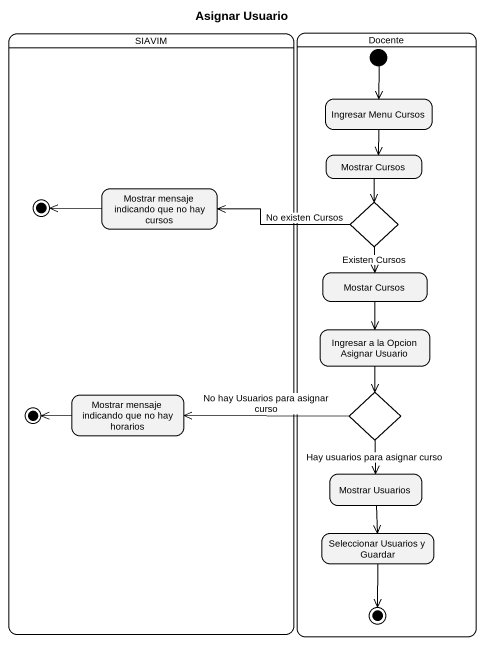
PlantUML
@startuml
title Asignar Usuario
hide empty description
state SIAVIM {
  state final1 <<end>>
  state "Mostrar mensaje indicando que no hay cursos" as Mostrar_mensaje_indicando
  state "Mostrar mensaje indicando que no hay horarios" as Mostrar_mensaje_indicando_2
  state final2 <<end>>
}
state Docente {
  state "Ingresar Menu Cursos" as Ingresar_Menu_Cursos
  state "Mostrar Cursos" as Mostrar_Cursos
  state choice1 <<choice>>
  state "Mostar Cursos" as Mostar_Cursos
  state "Ingresar a la Opcion Asignar Usuario" as Ingresar_a_la_Opcion
  state choice2 <<choice>>
  state "Mostrar Usuarios" as Mostrar_Usuarios
  state "Seleccionar Usuarios y Guardar" as Seleccionar_Usuarios_y
  [*] --> Ingresar_Menu_Cursos
  Seleccionar_Usuarios_y --> [*]
}
Ingresar_Menu_Cursos --> Mostrar_Cursos
Mostrar_Cursos --> choice1
Mostrar_mensaje_indicando -left-> final1
choice1 -left-> Mostrar_mensaje_indicando : No existen Cursos
choice1 --> Mostar_Cursos : Existen Cursos
Mostar_Cursos --> Ingresar_a_la_Opcion
Ingresar_a_la_Opcion --> choice2
Mostrar_mensaje_indicando_2 -left-> final2
choice2 -left-> Mostrar_mensaje_indicando_2 : No hay Usuarios para asignar curso
choice2 --> Mostrar_Usuarios : Hay usuarios para asignar curso
Mostrar_Usuarios --> Seleccionar_Usuarios_y
@enduml
